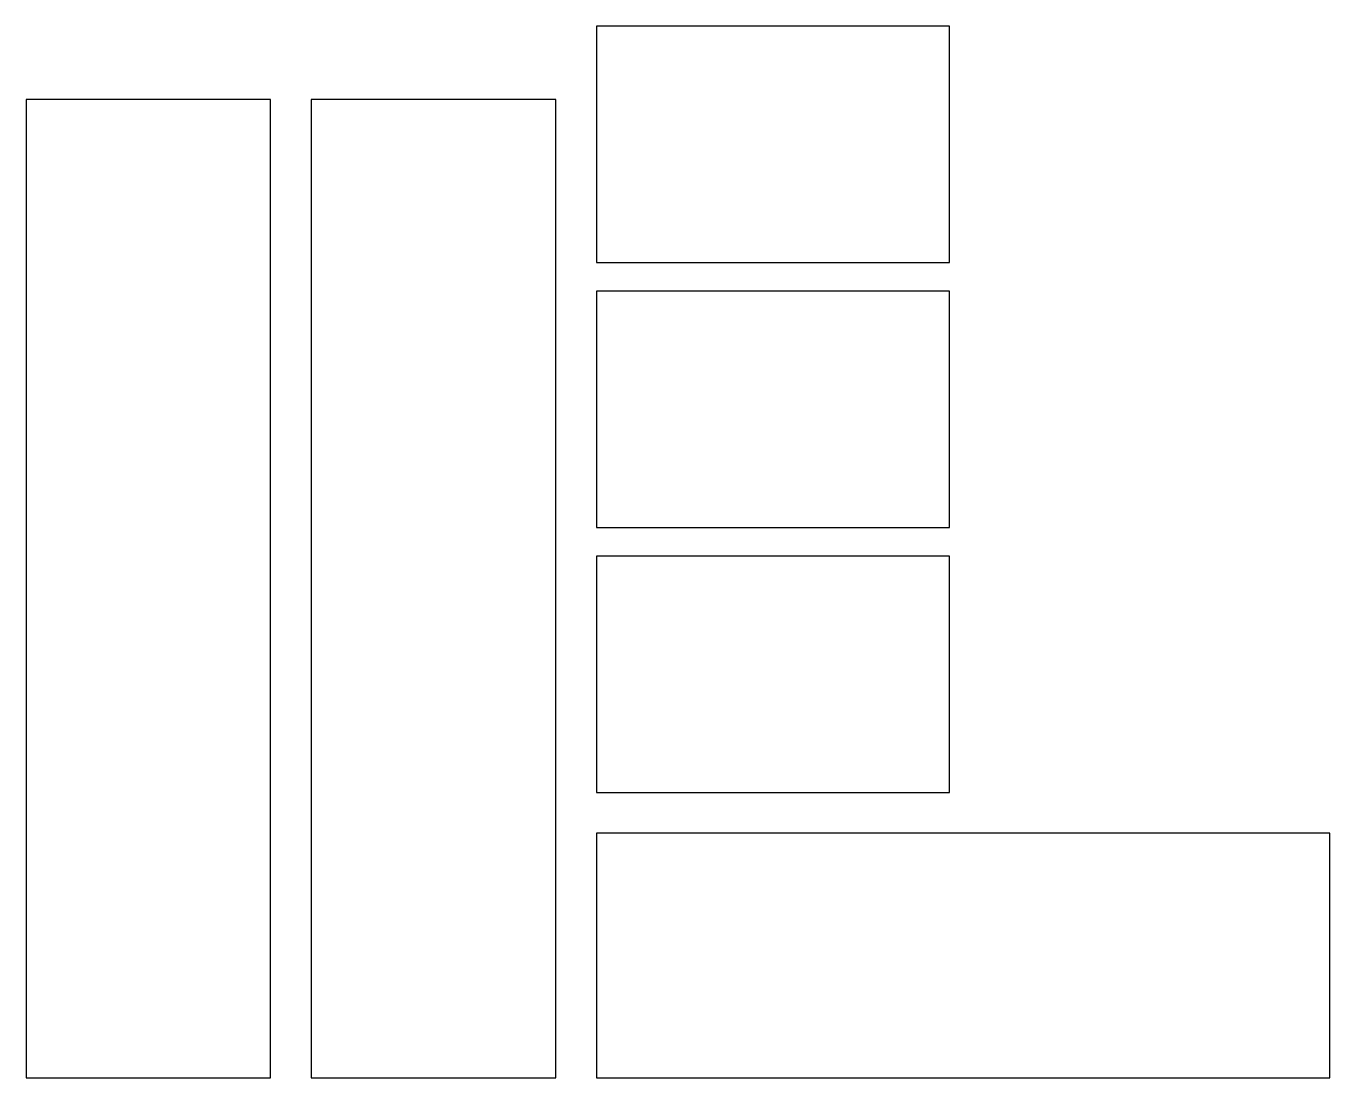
# Model space of a CAD drawing. Header units: millimetres. Extents: x 0 to 3200, y 0 to 2580.
import ezdxf

# ---------------------------------------------------------------- set-up
doc = ezdxf.new("R2010")
doc.units = ezdxf.units.MM

msp = doc.modelspace()

# ---------------------------------------------------------------- linework, layer by layer
for points in [[(1400, 2000), (2266, 2000), (2266, 2580), (1400, 2580)], [(0, 0), (600, 0), (600, 2400), (0, 2400)], [(700, 0), (1300, 0), (1300, 2400), (700, 2400)], [(1400, 1350), (2266, 1350), (2266, 1930), (1400, 1930)], [(1400, 700), (2266, 700), (2266, 1280), (1400, 1280)], [(1400, 0), (3200, 0), (3200, 600), (1400, 600)]]:
    msp.add_lwpolyline(points, close=True)

doc.saveas('drawing.dxf')
